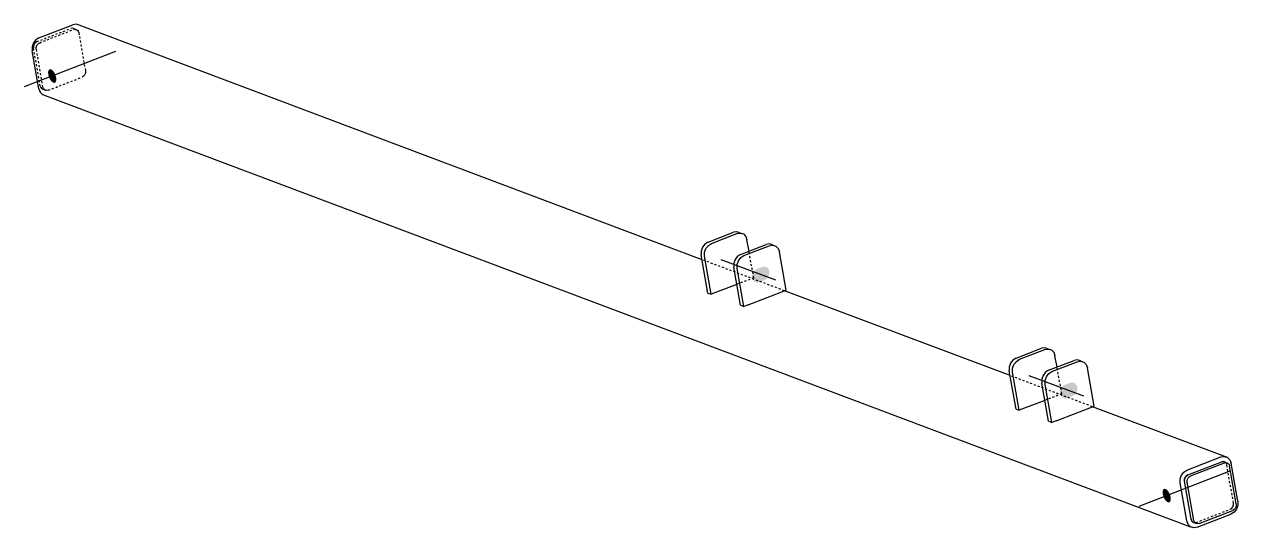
# Model space of a CAD drawing. Header units: millimetres. Extents: x 0 to 27473, y -14 to 497.
# Drawn here: x 0 to 1178, y 7 to 497 of the extents above; entities that cross this region are included whole.
import ezdxf

# ---------------------------------------------------------------- set-up
doc = ezdxf.new("R2010")
doc.units = ezdxf.units.MM
doc.linetypes.add('DXK_LINE_DOT2', pattern=[3.9198, 1.9599, -1.9599])
doc.layers.add('STÅL', color=7, linetype='Continuous')

msp = doc.modelspace()

# ---------------------------------------------------------------- hatches: boundary and pattern name
at = {"layer": 'STÅL', "linetype": 'Continuous'}
for points in [[(29.8, 447.3), (30.3, 445.9), (30.6, 444.6), (30.7, 443.3), (30.7, 442.1), (30.5, 441.1), (30.1, 440.3), (29.6, 439.8), (29, 439.5), (28.2, 439.6), (27.4, 439.9), (26.6, 440.5), (25.8, 441.3), (25, 442.4), (24.3, 443.6), (23.7, 444.9), (23.3, 446.3), (22.9, 447.7), (22.8, 449), (22.8, 450.2), (23.1, 451.2), (23.4, 452), (23.9, 452.5), (24.6, 452.8), (25.3, 452.7), (26.1, 452.4), (27, 451.8), (27.8, 450.9), (28.6, 449.9), (29.3, 448.7)], [(716.2, 260.7), (711.2, 258.8), (709.1, 257.5), (707.5, 255.4), (706.6, 252.8), (706.6, 250.1), (707.5, 247.8), (709.1, 246.2), (711.2, 245.5), (713.5, 245.9), (718.5, 247.8), (720.6, 249.1), (722.2, 251.3), (723.1, 253.8), (723.1, 256.5), (722.2, 258.8), (720.6, 260.4), (718.5, 261.1)], [(1015.3, 148.1), (1010.4, 146.2), (1008.2, 144.8), (1006.6, 142.7), (1005.7, 140.1), (1005.7, 137.4), (1006.6, 135.1), (1008.2, 133.5), (1010.3, 132.8), (1012.6, 133.2), (1017.6, 135.1), (1019.7, 136.5), (1021.3, 138.6), (1022.2, 141.2), (1022.2, 143.8), (1021.3, 146.1), (1019.7, 147.7), (1017.6, 148.4)], [(1112.1, 39.6), (1112.5, 38.2), (1112.8, 36.9), (1113, 35.6), (1112.9, 34.4), (1112.7, 33.4), (1112.4, 32.6), (1111.9, 32.1), (1111.2, 31.8), (1110.5, 31.9), (1109.7, 32.2), (1108.8, 32.8), (1108, 33.6), (1107.2, 34.7), (1106.5, 35.9), (1105.9, 37.2), (1105.5, 38.6), (1105.2, 40), (1105, 41.3), (1105.1, 42.5), (1105.3, 43.5), (1105.7, 44.3), (1106.2, 44.8), (1106.8, 45.1), (1107.6, 45), (1108.4, 44.7), (1109.2, 44.1), (1110, 43.2), (1110.8, 42.2), (1111.5, 41)]]:
    msp.add_hatch(color=96, dxfattribs=at).paths.add_polyline_path(points)

# ---------------------------------------------------------------- linework, layer by layer
at = {"layer": 'STÅL', "color": 2, "linetype": 'Continuous'}
for p, q in [((13.8, 483.2), (46.7, 496)), ((50, 496.5), (46.7, 496)), ((53, 495.5), (50, 496.5)), ((657.8, 267.7), (53, 495.5)), ((13.8, 483.2), (10.8, 481.3)), ((8.5, 478.3), (7.2, 474.6)), ((7.2, 474.6), (7.2, 470.8)), ((10.8, 481.3), (8.5, 478.3)), ((13.7, 433.8), (7.2, 470.8)), ((13.7, 433.8), (15, 430.5)), ((15, 430.5), (17.3, 428.2)), ((17.3, 428.2), (1132.2, 8.2)), ((691.6, 294.9), (688.3, 294.3)), ((694.6, 293.9), (691.6, 294.9)), ((660.6, 282.9), (658.3, 279.8)), ((663.6, 284.8), (660.6, 282.9)), ((663.6, 284.8), (688.3, 294.3)), ((663.9, 281.6), (666.9, 283.5)), ((666.9, 283.5), (691.6, 293.1)), ((691.6, 293.1), (694.8, 293.6)), ((694.6, 293.9), (697.9, 292.7)), ((694.8, 293.6), (697.9, 292.7)), ((697.9, 292.7), (700.2, 290.3)), ((700.2, 290.3), (701.4, 287)), ((703.4, 276.1), (701.4, 287)), ((723.1, 283), (719.9, 282.5)), ((726.2, 282), (723.1, 283)), ((658.3, 279.8), (657, 276.1)), ((657, 276.1), (657, 272.3)), ((663.5, 235.3), (657, 272.3)), ((660.3, 274.9), (661.5, 278.6)), ((660.3, 271.1), (660.3, 274.9)), ((666.8, 234.1), (660.3, 271.1)), ((661.5, 278.6), (663.9, 281.6)), ((695.2, 272.9), (692.1, 271)), ((695.2, 272.9), (719.9, 282.5)), ((695.4, 269.7), (698.4, 271.7)), ((698.4, 271.7), (723.1, 281.2)), ((723.1, 281.2), (726.4, 281.7)), ((726.2, 282), (729.4, 280.8)), ((726.4, 281.7), (729.4, 280.8)), ((729.4, 280.8), (731.7, 278.5)), ((731.7, 278.5), (733, 275.2)), ((739.5, 238.1), (733, 275.2)), ((689.8, 267.9), (688.6, 264.2)), ((688.6, 264.2), (688.6, 260.5)), ((695.1, 223.4), (688.6, 260.5)), ((692.1, 271), (689.8, 267.9)), ((691.8, 263), (693.1, 266.7)), ((691.8, 259.2), (691.8, 263)), ((693.1, 266.7), (695.4, 269.7)), ((698.4, 222.2), (691.8, 259.2)), ((670.9, 235.7), (666.8, 234.1)), ((691.5, 243.7), (670.9, 235.7)), ((702.5, 223.8), (739.5, 238.1)), ((956.9, 155), (737.9, 237.5)), ((663.5, 235.3), (666.8, 234.1)), ((695.1, 223.4), (698.4, 222.2)), ((702.5, 223.8), (698.4, 222.2)), ((962.7, 172.1), (987.4, 181.7)), ((966, 170.9), (990.7, 180.4)), ((990.7, 182.2), (987.4, 181.7)), ((993.7, 181.2), (990.7, 182.2)), ((990.7, 180.4), (994, 180.9)), ((993.7, 181.2), (997, 180)), ((994, 180.9), (997, 180)), ((997, 180), (999.3, 177.7)), ((999.3, 177.7), (1000.5, 174.4)), ((957.4, 167.1), (956.1, 163.4)), ((959.7, 170.2), (957.4, 167.1)), ((959.4, 162.2), (960.6, 165.9)), ((962.7, 172.1), (959.7, 170.2)), ((960.6, 165.9), (963, 168.9)), ((963, 168.9), (966, 170.9)), ((994.3, 160.2), (1019, 169.8)), ((997.5, 159), (1022.2, 168.5)), ((1002.5, 163.4), (1000.5, 174.4)), ((1022.2, 170.3), (1019, 169.8)), ((1025.3, 169.3), (1022.2, 170.3)), ((1022.2, 168.5), (1025.5, 169.1)), ((1025.3, 169.3), (1028.5, 168.1)), ((1025.5, 169.1), (1028.5, 168.1)), ((1028.5, 168.1), (1030.8, 165.8)), ((1030.8, 165.8), (1032.1, 162.5)), ((956.1, 163.4), (956.1, 159.7)), ((962.7, 122.6), (956.1, 159.7)), ((959.4, 158.4), (959.4, 162.2)), ((965.9, 121.4), (959.4, 158.4)), ((988.9, 155.2), (987.7, 151.6)), ((991.2, 158.3), (988.9, 155.2)), ((990.9, 150.3), (992.2, 154)), ((994.3, 160.2), (991.2, 158.3)), ((992.2, 154), (994.5, 157.1)), ((994.5, 157.1), (997.5, 159)), ((1038.6, 125.5), (1032.1, 162.5)), ((987.7, 151.6), (987.7, 147.8)), ((994.2, 110.8), (987.7, 147.8)), ((990.9, 146.5), (990.9, 150.3)), ((997.5, 109.5), (990.9, 146.5)), ((990.6, 131), (970, 123)), ((962.7, 122.6), (965.9, 121.4)), ((970, 123), (965.9, 121.4)), ((1001.6, 111.1), (1038.6, 125.5)), ((1167.9, 75.5), (1037, 124.8)), ((994.2, 110.8), (997.5, 109.5)), ((1001.6, 111.1), (997.5, 109.5)), ((1128.7, 63.2), (1161.6, 76)), ((1129.5, 58.6), (1162.4, 71.4)), ((1129.5, 58.6), (1162.4, 71.4)), ((1161.6, 76), (1164.9, 76.5)), ((1162.4, 71.4), (1163.7, 71.6)), ((1163.7, 71.6), (1164.3, 71.5)), ((1164, 71.6), (1163.9, 71.6)), ((1164, 71.6), (1164.4, 71.5)), ((1164.4, 71.5), (1165, 71.4)), ((1164.9, 76.5), (1167.9, 75.5)), ((1165, 71.4), (1167.7, 70.4)), ((1167.9, 75.5), (1170.2, 73.2)), ((1170.2, 73.2), (1171.5, 69.9)), ((1123.3, 58.3), (1125.6, 61.3)), ((1125.6, 61.3), (1128.7, 63.2)), ((1132.2, 57.6), (1165.1, 70.3)), ((1165.1, 70.3), (1166.4, 70.6)), ((1166.4, 70.6), (1167.7, 70.4)), ((1167.7, 70.4), (1168.8, 69.7)), ((1168.8, 69.7), (1169.6, 68.7)), ((1169.6, 68.7), (1170.1, 67.3)), ((1176.6, 30.3), (1170.1, 67.3)), ((1178, 32.9), (1171.5, 69.9)), ((1122.1, 54.6), (1123.3, 58.3)), ((1122.1, 50.8), (1122.1, 54.6)), ((1128.6, 13.8), (1122.1, 50.8)), ((1126.5, 55.4), (1126.1, 53.9)), ((1126.1, 53.9), (1126.2, 52.4)), ((1126.2, 54.3), (1126.3, 54.7)), ((1126.2, 54.1), (1126.2, 54.3)), ((1132.7, 15.4), (1126.2, 52.4)), ((1132.7, 15.4), (1126.2, 52.4)), ((1127.2, 56.8), (1126.5, 55.4)), ((1126.7, 55.8), (1126.8, 56.1)), ((1126.8, 56.1), (1127, 56.4)), ((1128.3, 57.9), (1127.2, 56.8)), ((1128, 57.7), (1127.7, 57.3)), ((1128, 57.7), (1128.1, 57.7)), ((1129.5, 58.6), (1128.3, 57.9)), ((1128.9, 52.9), (1129.2, 54.4)), ((1128.9, 51.4), (1128.9, 52.9)), ((1135.4, 14.4), (1128.9, 51.4)), ((1129.2, 54.4), (1129.9, 55.8)), ((1129.9, 55.8), (1131, 56.9)), ((1131, 56.9), (1132.2, 57.6)), ((1140.4, 11.3), (1173.3, 24.1)), ((1174.5, 24.8), (1173.3, 24.1)), ((1176.7, 25.4), (1174.4, 22.4)), ((1175.6, 25.9), (1174.5, 24.8)), ((1176.3, 27.3), (1175.6, 25.9)), ((1176.6, 28.8), (1176.3, 27.3)), ((1176.6, 30.3), (1176.6, 28.8)), ((1178, 29.1), (1176.7, 25.4)), ((1178, 32.9), (1178, 29.1)), ((1129.8, 10.5), (1128.6, 13.8)), ((1132.7, 15.4), (1133.2, 14)), ((1133.2, 14), (1134, 13)), ((1133.3, 13.7), (1133.3, 13.9)), ((1133.3, 13.7), (1133.6, 13.5)), ((1134, 13), (1134.7, 12.5)), ((1134.3, 12.8), (1134.5, 12.6)), ((1134.5, 12.6), (1134.7, 12.5)), ((1134.8, 12.5), (1135.1, 12.3)), ((1135.1, 12.3), (1137.8, 11.3)), ((1135.9, 13), (1135.4, 14.4)), ((1136.7, 11.9), (1135.9, 13)), ((1137.8, 11.3), (1136.7, 11.9)), ((1138.5, 7.7), (1171.4, 20.5)), ((1174.4, 22.4), (1171.4, 20.5)), ((1132.2, 8.2), (1129.8, 10.5)), ((1135.2, 7.2), (1132.2, 8.2)), ((1138.5, 7.7), (1135.2, 7.2)), ((1139.1, 11.1), (1137.8, 11.3)), ((1140.4, 11.3), (1139.1, 11.1))]:
    msp.add_line(p, q, dxfattribs=at)
at = {"layer": 'STÅL', "color": 7, "linetype": 'DXK_LINE_DOT2'}
for p, q in [((11.9, 479.6), (44.8, 492.4)), ((14.6, 478.6), (47.5, 491.4)), ((46.1, 492.6), (44.8, 492.4)), ((47.4, 492.4), (46.1, 492.6)), ((47.4, 492.4), (50.1, 491.4)), ((47.5, 491.4), (48.9, 491.6)), ((48.9, 491.6), (49.4, 491.5)), ((49.4, 491.5), (50.1, 491.4)), ((50.1, 491.4), (50.9, 490.9)), ((50.9, 490.9), (51.2, 490.7)), ((51.2, 490.7), (52, 489.7)), ((52, 489.7), (52.5, 488.3)), ((52.5, 488.3), (59, 451.3)), ((8.9, 476.4), (8.5, 474.9)), ((8.5, 474.9), (8.6, 473.4)), ((15.1, 436.4), (8.6, 473.4)), ((9.6, 477.8), (8.9, 476.4)), ((10.7, 478.9), (9.6, 477.8)), ((11.9, 479.6), (10.7, 478.9)), ((11.3, 473.9), (11.4, 474.3)), ((11.3, 473), (11.3, 473.9)), ((11.3, 472.4), (11.3, 473)), ((17.8, 435.4), (11.3, 472.4)), ((11.4, 474.3), (11.6, 475.4)), ((11.6, 475.4), (12, 476.1)), ((12, 476.1), (12.4, 476.8)), ((12.4, 476.8), (12.9, 477.3)), ((12.9, 477.3), (13.4, 477.9)), ((13.4, 477.9), (14.6, 478.6)), ((58.7, 448.3), (58, 446.9)), ((59.1, 449.8), (58.7, 448.3)), ((59, 451.3), (59.1, 449.8)), ((15.1, 436.4), (15.6, 435)), ((22.8, 432.3), (55.7, 445.1)), ((56.9, 445.8), (55.7, 445.1)), ((58, 446.9), (56.9, 445.8)), ((15.6, 435), (16.4, 434)), ((16.4, 434), (17.5, 433.3)), ((17.5, 433.3), (20.2, 432.3)), ((18.3, 434), (17.8, 435.4)), ((18.5, 433.7), (18.3, 434)), ((19.1, 433), (18.5, 433.7)), ((19.1, 433), (19.9, 432.4)), ((19.9, 432.4), (20.2, 432.3)), ((21.5, 432.1), (20.2, 432.3)), ((22.8, 432.3), (21.5, 432.1)), ((708, 250), (703.4, 276.1)), ((737.9, 237.5), (657.8, 267.7)), ((708, 250), (691.5, 243.7)), ((670.9, 235.7), (670.9, 235.7)), ((702.5, 223.8), (702.5, 223.8)), ((1037, 124.8), (956.9, 155)), ((1007.1, 137.3), (1002.5, 163.4)), ((1007.1, 137.3), (990.6, 131)), ((970, 123), (970, 123)), ((1001.6, 111.1), (1001.6, 111.1)), ((1163.9, 71.6), (1162.4, 71.4)), ((1164.3, 71.5), (1164.4, 71.5)), ((1164.4, 71.5), (1165.6, 71.1)), ((1165.6, 71.1), (1165.9, 70.8)), ((1165.9, 70.8), (1166.7, 70)), ((1167.3, 68.3), (1166.7, 70)), ((1173.9, 31.3), (1167.3, 68.3)), ((1126.2, 52.4), (1126.2, 54.1)), ((1126.3, 54.7), (1126.7, 55.8)), ((1127.7, 57.3), (1127, 56.4)), ((1128.1, 57.7), (1129.5, 58.6)), ((1137.6, 12.3), (1170.6, 25.1)), ((1170.6, 25.1), (1172.1, 26.1)), ((1172.1, 26.1), (1173.2, 27.6)), ((1173.2, 27.6), (1173.9, 29.4)), ((1173.9, 29.4), (1173.9, 31.3)), ((1133.3, 13.9), (1132.7, 15.4)), ((1133.6, 13.5), (1134.2, 12.9)), ((1134.2, 12.9), (1134.3, 12.8)), ((1134.7, 12.5), (1134.8, 12.5)), ((1134.7, 12.5), (1136, 12.1)), ((1136, 12.1), (1136.5, 12.2)), ((1136.5, 12.2), (1137.6, 12.3))]:
    msp.add_line(p, q, dxfattribs=at)
at = {"layer": 'STÅL', "color": 96, "linetype": 'Continuous'}
for p, q in [((88.1, 469.9), (-0.4, 435.6)), ((676, 268), (729, 248)), ((975.1, 155.3), (1028.1, 135.3)), ((1170.3, 62.2), (1081.9, 27.9))]:
    msp.add_line(p, q, dxfattribs=at)

doc.saveas('drawing.dxf')
